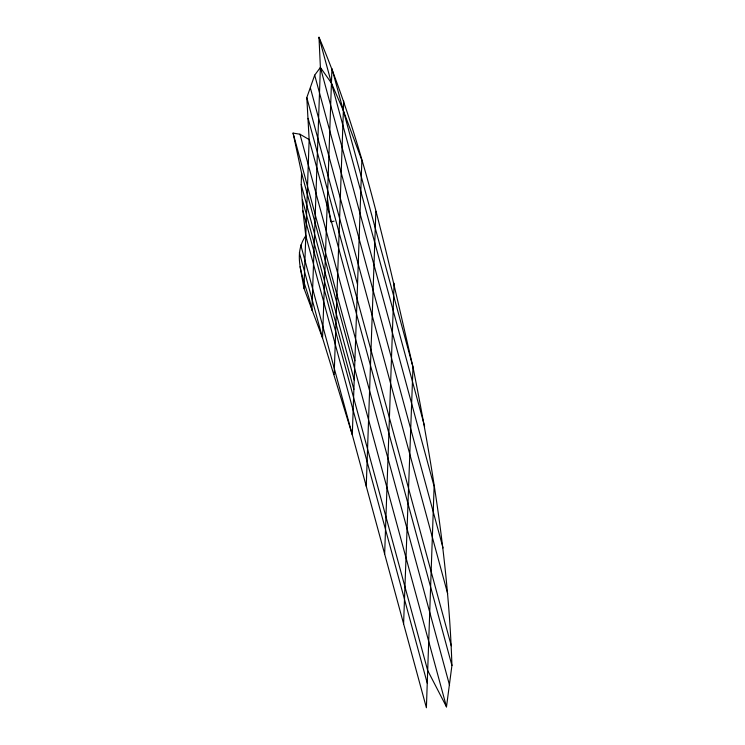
<?xml version="1.0" encoding="UTF-8"?>
<svg xmlns="http://www.w3.org/2000/svg" width="745" height="745" viewBox="0 0 745 745"><rect width="100%" height="100%" fill="white"/><g stroke="black" fill="none" stroke-linecap="round" stroke-linejoin="round"><path stroke-width="1.12" d="M301.204 184.695L301.567 173.036L293.074 133.104L299.956 134.221L309.147 139.566L451.926 665.481L446.488 706.856L427.686 670.5L302.889 210.807L301.204 184.695L354.21 379.931M302.889 210.807L305.785 235.802C289.796 258.599 308.03 286.583 311.904 310.199L320.387 67.45L331.441 83.105L343.38 110.679L361.874 160.343L352.292 434.829L322.538 337.969L303.96 288.268L309.147 139.566L306.8 97.586L314.688 75.161L320.387 67.45L318.99 37.25C363.802 142.751 387.065 255.87 412.981 367.052C432.547 465.467 448.732 565.027 451.926 665.481M334.17 374.418L343.715 101.022M366.251 486.243L375.853 211.31M384.653 554.019L394.105 283.258M403.594 623.798L412.981 367.052L331.944 68.587L322.538 337.969L299.369 252.611M334.086 221.153L330.715 221.88L327.418 198.189M318.99 37.25L424.622 426.317M320.387 67.45L434.121 486.383L426.391 707.75L300.766 245.021M314.688 75.161L443.051 547.975M310.442 88.18L447.652 593.597M306.8 97.586L357.544 284.478M308.104 118.362L451.293 645.794M299.956 134.221L449.561 685.27M293.074 133.104L354.881 360.766M301.567 173.036L446.488 706.856M302.451 199.986L353.875 389.421M305.785 235.802L427.248 683.184M300.086 266.645L303.96 288.268"/></g></svg>
